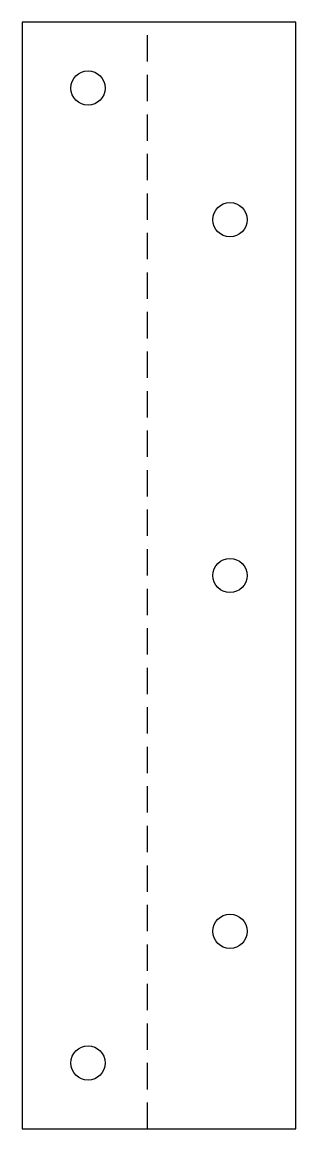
# Model space of a CAD drawing. Header units: millimetres. Extents: x 0 to 42, y 0 to 168.
import ezdxf

# ---------------------------------------------------------------- set-up
doc = ezdxf.new("R2010")
doc.units = ezdxf.units.MM
doc.linetypes.add('DASHED', pattern=[6, 4, -2])
doc.layers.get('0').update_dxf_attribs({"linetype": 'CONTINUOUS'})

msp = doc.modelspace()

# ---------------------------------------------------------------- linework, layer by layer
at = {"linetype": 'CONTINUOUS'}
for p, q in [((17.5028, 168), (0, 168)), ((0, 168), (0, 0)), ((20.551025, 168), (17.5028, 168)), ((41.553825, 168), (20.551025, 168)), ((41.553825, 0), (41.553825, 168)), ((0, 0), (17.5028, 0)), ((17.5028, 0), (20.551025, 0)), ((20.551025, 0), (41.553825, 0))]:
    msp.add_line(p, q, dxfattribs=at)
at = {"linetype": 'DASHED'}
msp.add_line((19.026912, 0), (19.026912, 168), dxfattribs=at)
at = {"linetype": 'CONTINUOUS'}
for centre in [(10, 158), (31.553825, 138), (31.553825, 84), (31.553825, 30), (10, 10)]:
    msp.add_circle(centre, 2.6, dxfattribs=at)

doc.saveas('drawing.dxf')
